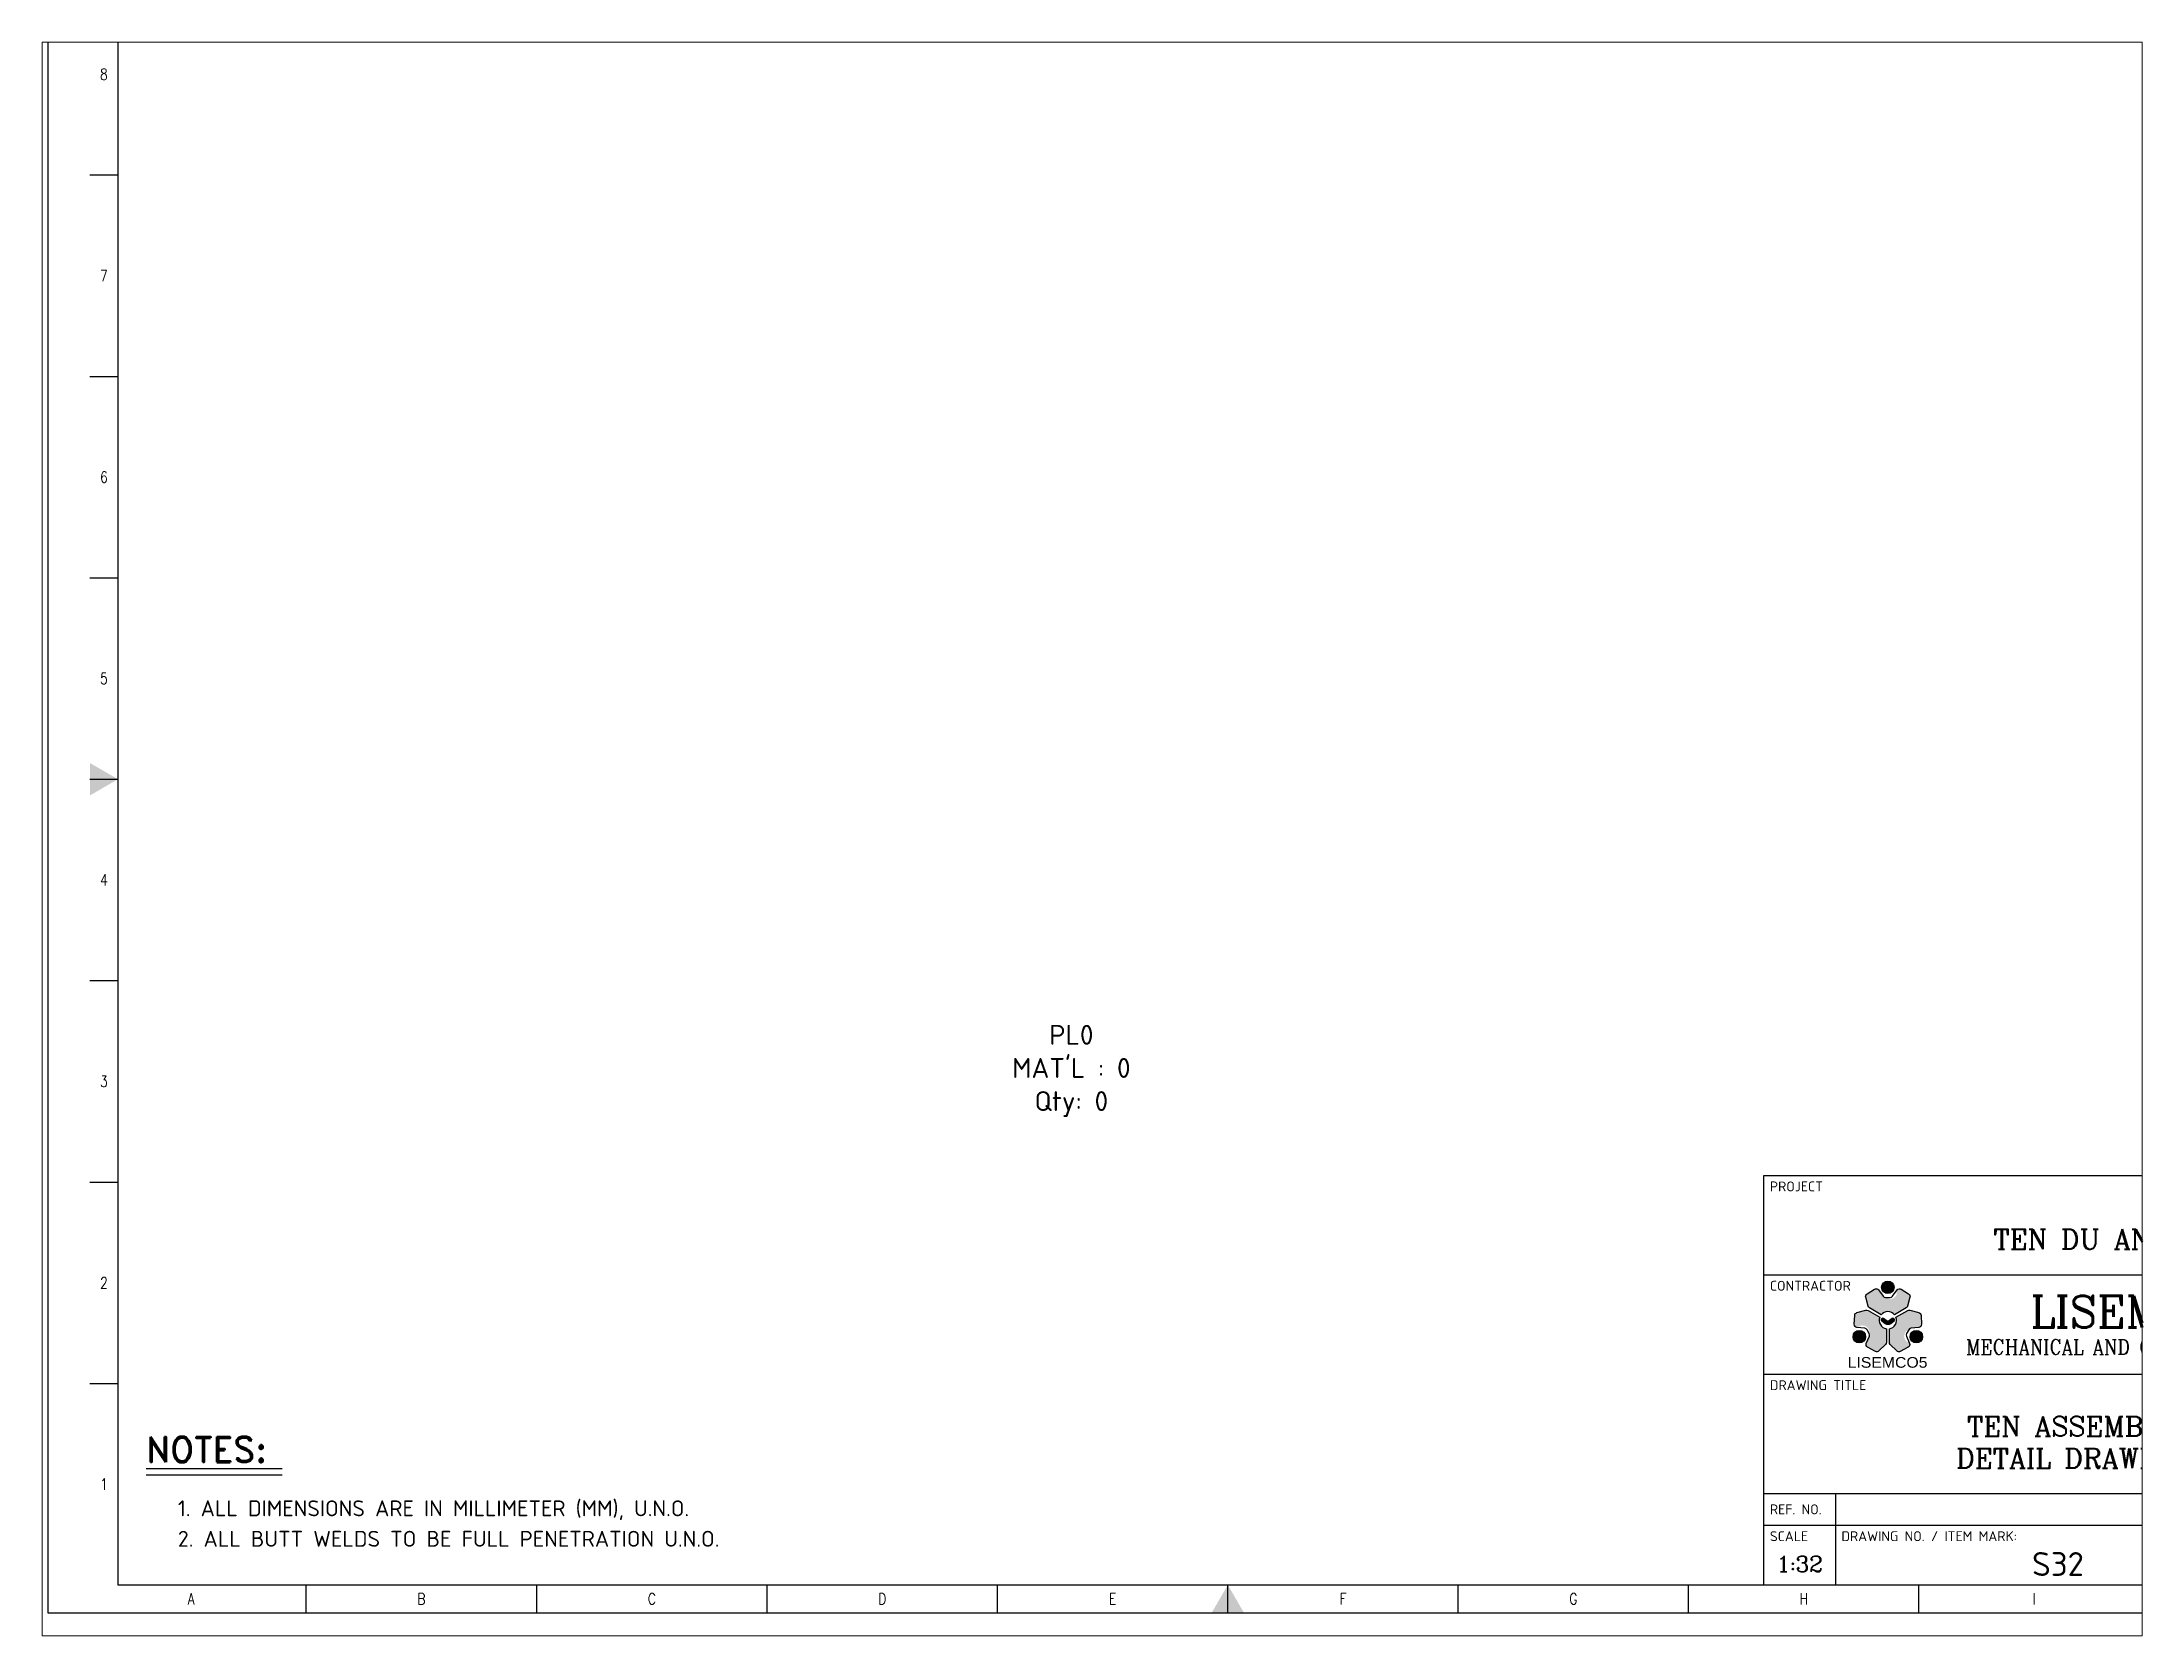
# Paper-space layout 'Layout1' of a CAD drawing. Header units: millimetres. Extents: x 26 to 231, y 20 to 176.
# The model-space entities are those that its viewports show. They can reach past a viewport. Long polylines and large blocks are cut down to what shows.
import ezdxf
from ezdxf.enums import TextEntityAlignment as Align

# ---------------------------------------------------------------- set-up
doc = ezdxf.new("R2010")
doc.units = ezdxf.units.MM
doc.header["$LTSCALE"] = 192
doc.linetypes.add('CENTER', pattern=[2, 1.25, -0.25, 0.25, -0.25])
doc.linetypes.add('HIDDEN', pattern=[0.375, 0.25, -0.125])
for name, color, linetype in [('1', 1, 'CENTER'), ('2', 2, 'HIDDEN'), ('3', 3, 'Continuous'), ('4', 4, 'Continuous'), ('9', 9, 'Continuous')]:
    doc.layers.add(name, color=color, linetype=linetype)
doc.styles.add('Arial Narrow', font='ARIALN.TTF')
doc.styles.add('ISOCP', font='isocpeur.ttf')
doc.styles.add('romanc', font='romanc.shx')
doc.styles.add('romand', font='romand.shx')

# ---------------------------------------------------------------- blocks, each defined once
blk = doc.blocks.new('A$C0BBF6388')
at = {"layer": '3'}
blk.add_line((0, 0), (21.38, 0), dxfattribs=at)
at = {"layer": '4'}
blk.add_line((0, -1), (21.38, -1), dxfattribs=at)
at = {"layer": '2', "color": 2, "insert": (5, -5), "char_height": 2.5, "attachment_point": 1, "style": 'ISOCP'}
blk.add_mtext('\\pxsm1.15;1. ALL DIMENSIONS ARE IN MILLIMETER (MM), U.N.O.\\P2. ALL BUTT WELDS TO BE FULL PENETRATION U.N.O.', dxfattribs=at)
at = {"layer": '3', "style": 'romand'}
blk.add_text('NOTES:', height=4, dxfattribs=at).set_placement((0, 3), align=Align.MIDDLE_LEFT)
blk = doc.blocks.new('L5MC Logo')
at = {"layer": '3'}
h = blk.add_hatch(color=5, dxfattribs=at)
h.dxf.hatch_style = 1
h.paths.add_polyline_path([(32.6, 21.7), (11.1, 9.3, 0.467113), (-11.1, 9.3), (-32.6, 21.7), (-38.1, 42.2), (-18.3, 54.6), (-7.8, 40.2, 0.238604), (-3.8, 38.2, 0.584591), (15.2, 45.5, -0.773317), (22.3, 52.1), (38.1, 42.2)])
h = blk.add_hatch(color=1, dxfattribs=at)
h.dxf.hatch_style = 1
h.paths.add_polyline_path([(10.5, 55.3, 1), (-10.5, 55.3, 1)])
h = blk.add_hatch(color=5, dxfattribs=at)
h.dxf.hatch_style = 1
h.paths.add_polyline_path([(-2.5, -14.3), (-2.5, -39.1), (-17.5, -54.1), (-38.1, -43.2), (-31, -26.9, 0.238604), (-31.2, -22.4, 0.584591), (-47, -9.5, -0.773317), (-56.3, -6.8), (-55.6, 11.9), (-35.1, 17.4), (-13.6, 5, 0.467113)])
h = blk.add_hatch(color=1, dxfattribs=at)
h.dxf.hatch_style = 1
h.paths.add_polyline_path([(4.8, -5.2), (10.3, -1.1, 1), (7.3, 2.9), (3, -0.3, -0.334595), (-3, -0.3), (-7.3, 2.9, 1), (-10.3, -1.1), (-4.8, -5.2, 0.334595)])
h = blk.add_hatch(color=5, dxfattribs=at)
h.dxf.hatch_style = 1
h.paths.add_polyline_path([(56.4, -11.4), (38.7, -13.4, 0.238604), (35, -15.8, 0.584591), (31.8, -35.9, -0.773317), (34, -45.3), (17.5, -54.1), (2.5, -39.1), (2.5, -14.3, 0.467113), (13.6, 5), (35.1, 17.4), (55.6, 11.9)])
h = blk.add_hatch(color=1, dxfattribs=at)
h.dxf.hatch_style = 1
h.paths.add_polyline_path([(-37.3, -27.6, 1), (-58.3, -27.6, 1)])
h = blk.add_hatch(color=1, dxfattribs=at)
h.dxf.hatch_style = 1
h.paths.add_polyline_path([(58.3, -27.6, 1), (37.3, -27.6, 1)])
at = {"layer": '3', "color": 5}
for points in [[(-3.8, 38.2), (3.8, 38.2, 0.238604), (7.8, 40.2), (15.6, 50.8, -0.392601), (22.3, 52.1), (34.9, 44.2, -0.329462), (37.1, 38.6), (33.1, 23.7, -0.198912), (30.8, 20.7), (11.1, 9.3, 0.467113), (-11.1, 9.3), (-30.8, 20.7, -0.198912), (-33.1, 23.7), (-37.1, 38.6, -0.329462), (-34.9, 44.2), (-22.3, 52.1, -0.392601), (-15.6, 50.8), (-7.8, 40.2, 0.238604)], [(-31.2, -22.4), (-35, -15.8, 0.238604), (-38.7, -13.4), (-51.8, -11.9, -0.392601), (-56.3, -6.8), (-55.7, 8.2, -0.329462), (-52, 12.8), (-37.1, 16.8, -0.198912), (-33.3, 16.3), (-13.6, 5, 0.467113), (-2.5, -14.3), (-2.5, -37, -0.198912), (-4, -40.5), (-14.9, -51.5, -0.329462), (-20.8, -52.3), (-34, -45.3, -0.392601), (-36.2, -38.9), (-31, -26.9, 0.238604)], [(35, -15.8), (31.2, -22.4, 0.238604), (31, -26.9), (36.2, -38.9, -0.392601), (34, -45.3), (20.8, -52.3, -0.329462), (14.9, -51.5), (4, -40.5, -0.198912), (2.5, -37), (2.5, -14.3, 0.467113), (13.6, 5), (33.3, 16.3, -0.198912), (37.1, 16.8), (52, 12.8, -0.329462), (55.7, 8.2), (56.3, -6.8, -0.392601), (51.8, -11.9), (38.7, -13.4, 0.238604)]]:
    blk.add_lwpolyline(points, format="xyb", close=True, dxfattribs=at)
at = {"layer": '3', "color": 1}
blk.add_lwpolyline([(-3, -0.3), (-7.3, 2.9, 1), (-10.3, -1.1), (-4.8, -5.2, 0.334595), (4.8, -5.2), (10.3, -1.1, 1), (7.3, 2.9), (3, -0.3, -0.334595)], format="xyb", close=True, dxfattribs=at)
for centre in [(0, 55.3), (-47.8, -27.6), (47.8, -27.6)]:
    blk.add_circle(centre, 10.5, dxfattribs=at)
at = {"layer": '1', "style": 'Arial Narrow', "width": 1.295911}
blk.add_text('LISEMCO5', height=17.86, dxfattribs=at).set_placement((-67.5, -79.6), (66.5, -79.6), align=Align.FIT)
blk = doc.blocks.new('KHUNG TEN')
at = {"layer": '3'}
blk.add_lwpolyline([(-816, 10), (-10, 10), (-10, 584), (-816, 584)], close=True, dxfattribs=at)
at = {"layer": '4'}
for p, q in [((-826, 512.25), (-816, 512.25)), ((-826, 440.5), (-816, 440.5)), ((-826, 368.75), (-816, 368.75)), ((-826, 297), (-816, 297)), ((-826, 225.25), (-816, 225.25)), ((-826, 153.5), (-816, 153.5)), ((-826, 81.75), (-816, 81.75)), ((-748.9, 0), (-748.9, 10)), ((-666.8, 0), (-666.8, 10)), ((-584.7, 0), (-584.7, 10)), ((-502.6, 0), (-502.6, 10)), ((-420.5, 0), (-420.5, 10)), ((-338.4, 0), (-338.4, 10)), ((-256.3, 0), (-256.3, 10)), ((-174.2, 0), (-174.2, 10)), ((-92.1, 0), (-92.1, 10))]:
    blk.add_line(p, q, dxfattribs=at)
blk.add_lwpolyline([(-841, 0), (0, 0), (0, 594), (-841, 594)], close=True, dxfattribs=at)
for points in [[(-816, 297), (-826, 291.23), (-816, 297), (-826, 302.77)], [(-420.5, 10), (-414.73, 0), (-420.5, 10), (-426.27, 0)]]:
    blk.add_solid(points, dxfattribs=at)
at = {"layer": '2', "style": 'romanc', "width": 0.8}
for s, p in [('8', (-821, 548.12)), ('7', (-821, 476.37)), ('6', (-821, 404.62)), ('5', (-821, 332.88)), ('4', (-821, 261.12)), ('3', (-821, 189.38)), ('2', (-821, 117.62)), ('1', (-821, 45.88)), ('A', (-789.95, 5)), ('B', (-707.85, 5)), ('C', (-625.75, 5)), ('D', (-543.65, 5)), ('E', (-461.55, 5)), ('F', (-379.45, 5)), ('G', (-297.35, 5)), ('H', (-215.25, 5)), ('I', (-133.15, 5))]:
    blk.add_text(s, height=4, dxfattribs=at).set_placement(p, align=Align.MIDDLE_CENTER)

msp = doc.modelspace()

# ---------------------------------------------------------------- linework, layer by layer
at = {"layer": '3'}
for p, q in [((6911, 113), (6911, 1761)), ((6911, 1761), (9391, 1761))]:
    msp.add_line(p, q, dxfattribs=at)
at = {"layer": '4'}
for p, q in [((6911, 1361), (9391, 1361)), ((6911, 961), (9391, 961)), ((6911, 481), (9391, 481)), ((7199, 481), (7199, 113)), ((6911, 353), (9391, 353))]:
    msp.add_line(p, q, dxfattribs=at)

# ---------------------------------------------------------------- block references
at = {"xscale": 2.399999999999999, "yscale": 2.399999999999999, "zscale": 2.399999999999999}
msp.add_blockref('L5MC Logo', (7410.1, 1178.3), dxfattribs=at)
at = {"layer": '1', "linetype": 'ByBlock', "xscale": 11.30083234244947, "yscale": 11.30083234244947, "zscale": 11.30083234244947}
msp.add_blockref('KHUNG TEN', (9504, 0), dxfattribs=at)
at = {"layer": '4', "xscale": 25.6, "yscale": 25.6, "zscale": 25.6}
msp.add_blockref('A$C0BBF6388', (395.7, 581.2), dxfattribs=at)

# ---------------------------------------------------------------- texts
at = {"layer": '2', "style": 'ISOCP'}
for s, p in [('PROJECT', (6935, 1737)), ('CONTRACTOR', (6935, 1337)), ('DRAWING TITLE', (6935, 937)), ('SCALE', (6935, 329)), ('DRAWING NO. / ITEM MARK:', (7223, 329))]:
    msp.add_text(s, height=40, dxfattribs=at).set_placement(p, align=Align.TOP_LEFT)
at = {"layer": '2'}
for s, height, style, p in [('DETAIL DRAWING', 80, 'romanc', (8151, 622.6)), ('S32', 96, 'ISOCP', (8095, 197))]:
    msp.add_text(s, height=height, dxfattribs=dict(at, style=style)).set_placement(p, align=Align.MIDDLE_CENTER)
at = {"layer": '2', "style": 'ISOCP'}
msp.add_text('REF. NO.', height=40, dxfattribs=at).set_placement((6935, 417), align=Align.MIDDLE_LEFT)
at = {"layer": '2', "insert": (3304, 2367.4), "char_height": 80, "attachment_point": 1, "style": 'ISOCP'}
msp.add_mtext_dynamic_manual_height_columns("\\A1;\\pxqc;{\\C2;PL0\\PMAT'L : 0\\PQty: 0}", width=1635.562, gutter_width=400, heights=[0], dxfattribs=at)
at = {"layer": '2', "color": 1, "char_height": 80, "attachment_point": 1, "style": 'romanc'}
for s, heights, insert in [('\\pxqc;TEN DU AN', [271.5], (6911, 1544.5)), ('\\pxqc;TEN ASSEMBLY', [0], (6911, 791.3))]:
    msp.add_mtext_dynamic_manual_height_columns(s, width=2480, gutter_width=320, heights=heights, dxfattribs=dict(at, insert=insert))
at = {"layer": '3', "style": 'romanc'}
msp.add_text('LISEMCO 5', height=128, dxfattribs=at).set_placement((8461.1, 1276.8), align=Align.TOP_CENTER)
at = {"layer": '3', "style": 'romanc', "width": 0.9}
msp.add_text('MECHANICAL AND CONSTRUCTION J.S.C', height=60, dxfattribs=at).set_placement((8461.1, 1100.8), align=Align.TOP_CENTER)
at = {"layer": '3', "style": 'romanc'}
msp.add_text('1:32', height=64, dxfattribs=at).set_placement((7055, 197), align=Align.MIDDLE_CENTER)

psp = doc.layouts.get("Layout1")

# ---------------------------------------------------------------- viewports
at = {"layer": '9', "view_target_point": (604.54, 120.06)}
psp.add_viewport(center=(128.5, 97.5), size=(205.6, 156), view_center_point=(3600.46, 2995.63), view_height=6416.8437, dxfattribs=at)

doc.saveas('drawing.dxf')
